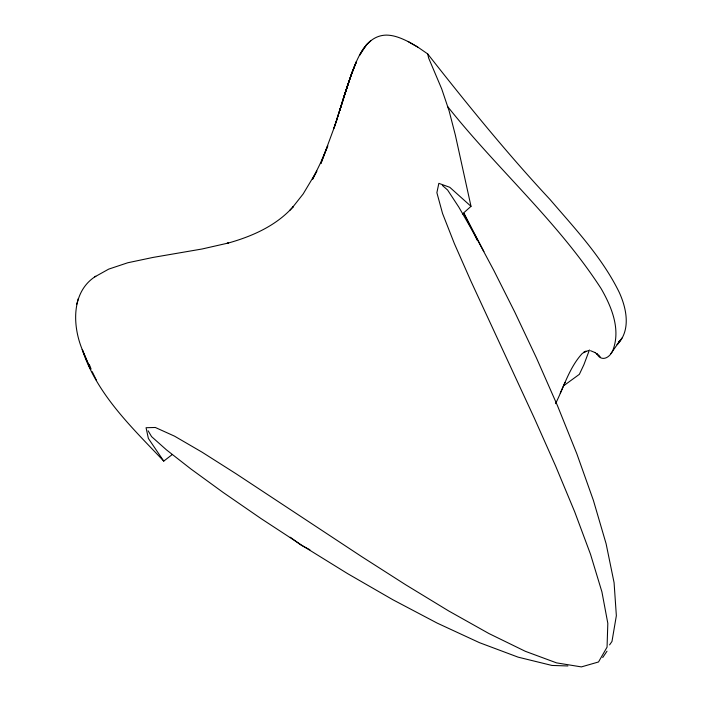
<?xml version="1.0" encoding="UTF-8"?>
<svg xmlns="http://www.w3.org/2000/svg" width="702" height="702" viewBox="0 0 702 702"><rect width="100%" height="100%" fill="white"/><g stroke="black" fill="none" stroke-linecap="round" stroke-linejoin="round"><path stroke-width="1.05" d="M95.814 276.211C71.13 291.707 72.394 325.719 82.231 349.535C96.964 394.682 132.073 427.615 163.75 461.117L172.043 454.703M78.317 298.534L76.764 304.212M343.761 97.183L339.812 110.275L347.762 84.609L356.212 61.925L351.983 72.789C357.722 57.046 366.462 35.53 386.249 35.1C394.208 35.118 401.711 38.364 408.704 41.874L417.716 47.043L427.667 53.896C466.751 103.65 506.677 153.01 549.912 199.368C574.982 228.633 602.044 257.283 619.155 292.19C626.632 308.406 631.195 330.51 617.111 344.682L621.963 338.057M343.84 97.157L351.877 72.789L334.02 128.01L320.893 163.496L327.79 145.805L320.577 162.838L312.513 179.352L316.839 171.095L303.176 193.936L292.515 207.45L292.927 207.011C275.763 226.149 251.36 236.706 227.018 243.392L228.562 242.971L202.088 248.991L152.983 257.432L127.773 262.759L108.678 269.129L94.779 276.878M347.92 84.644L351.851 72.675L356.326 62.171M589.426 349.956L583.906 364.689L579.361 374.324L563.408 385.951M555.563 403.668C563.952 386.784 569.261 367.664 582.221 353.518L586.047 351.167L583.81 352.29L588.355 350.631M560.275 393.164L565.04 382.423M590.514 350.702L595.314 352.667L594.875 352.439L597.499 354.37L596.603 353.562C602.097 363.346 611.337 356.555 613.504 348.534C620.419 328.088 611.31 306.3 601.131 288.627C557.906 221.744 497.113 168.892 447.797 106.757M602.702 657.563L606.993 651.202M609.573 644.892L611.977 641.452L616.356 615.698L614.083 582.695L606.116 543.778L593.383 500.333L576.842 453.808L557.511 405.774L536.442 357.932L514.794 312.127L493.769 270.323L474.666 234.6L458.818 207.116L447.595 190.014L442.339 185.389M610.854 353.659L620.322 340.18L618.55 341.856M289.61 210.547L292.927 207.011M462.434 213.996L471.007 206.335L455.361 135.144L449.131 110.951L441.716 88.935L428.641 58.029L427.667 53.896M567.918 665.961L551.93 665.443L518.111 657.151L479.457 642.663L437.241 623.13L392.822 599.719L347.622 573.639L303.167 546.147L261.065 518.594L223.034 492.365L190.874 468.954L166.444 449.859L151.588 436.635L148.131 430.8M309.915 549.789L301.193 545.191L290.251 537.223M408.257 41.62L417.716 47.043M471.007 206.335L449.789 187.302L438.838 183.345L436.881 192.699L442.541 213.461L454.378 243.62L470.919 281.142L534.354 418.19L555.554 465.874L574.666 511.74L590.505 554.238L601.921 591.9L607.818 623.323L607.054 647.147L598.508 661.977L581.388 666.9L556.581 662.881L525.35 651.316L488.943 633.546L448.622 610.915L405.703 584.784L361.53 556.528L236.205 473.85L202.079 452.185L174.552 436.17L155.317 427.474L146.06 427.72L148.376 438.452L163.75 461.117M600.245 357.011L598.455 354.764M483.897 251.57L463.908 213.329L477.342 240.444M96.56 380.528L92.181 371.656M91.102 369.112L89.277 364.382M339.707 110.249L336.969 119.112L343.813 97.306L339.698 110.196M347.823 84.749L343.778 97.104L347.823 84.749M337.004 119.296L334.02 128.01L337.004 119.296M362.776 49.684L359.424 55.502L366.532 44.752L370.735 40.786L366.523 44.752L362.776 49.684M86.013 358.476L82.231 349.535L90.26 368.594L86.013 358.476"/></g></svg>
